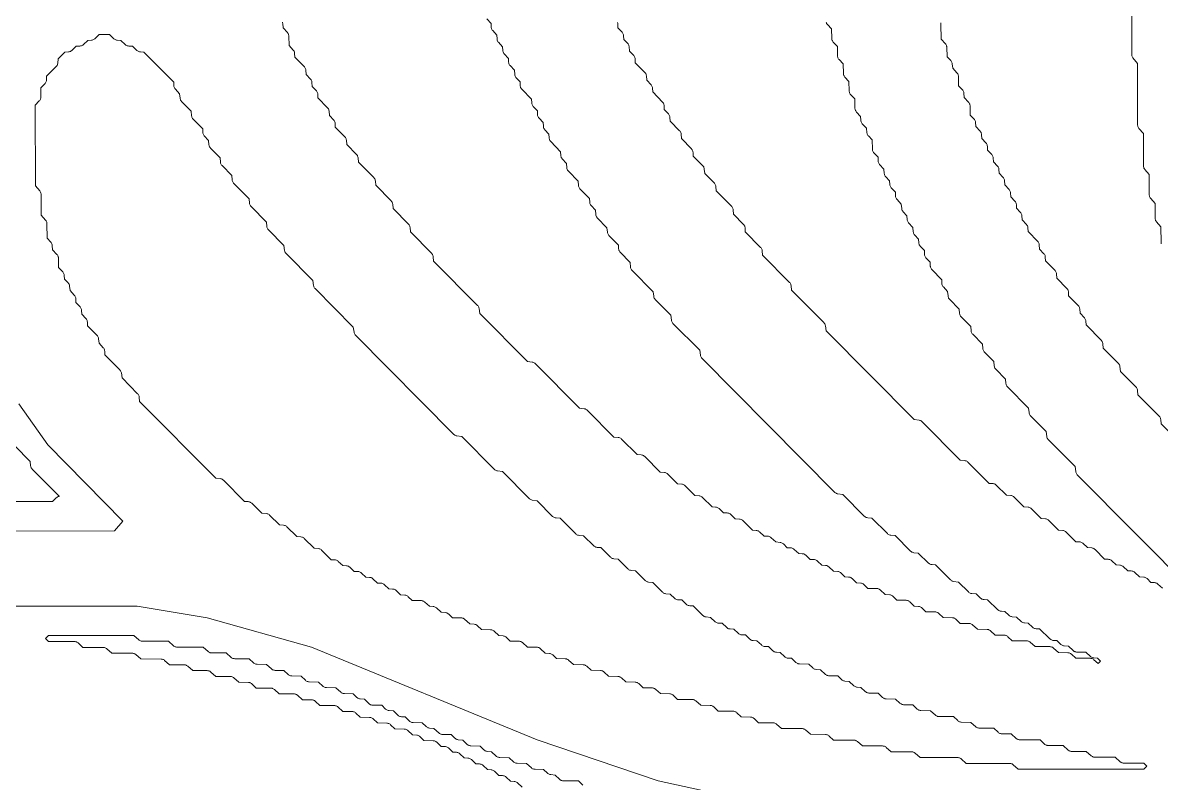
# Model space of a CAD drawing. Header units: inches. Extents: x 36 to 80.1, y 17.3 to 55.9.
# Drawn here: x 49.11 to 54.35, y 39.86 to 43.36 of the extents above; entities that cross this region are included whole.
import ezdxf

# ---------------------------------------------------------------- set-up
doc = ezdxf.new("R2010")
doc.units = ezdxf.units.IN
for name, color, linetype, lineweight in [('01_ORIGINAL_CAD', 7, 'Continuous', 20), ('02_APPROVED_PDF_OUTLINES', 7, 'Continuous', 15), ('04_APPROVED_PERIMETER', 7, 'Continuous', 15)]:
    doc.layers.add(name, color=color, linetype=linetype, lineweight=lineweight)

msp = doc.modelspace()

# ---------------------------------------------------------------- linework, layer by layer
at = {"layer": '01_ORIGINAL_CAD'}
msp.add_lwpolyline([(50.1404, 46.0145, -0.546754), (57.6505, 41.0455, 0.171391), (58.1845, 40.3509, 0.171391)], format="xyb", dxfattribs=at)
at = {"layer": '02_APPROVED_PDF_OUTLINES'}
for points in [[(54.2096, 43.8433), (54.2108, 43.2151), (54.2111, 43.2118), (54.2118, 43.2084), (54.2129, 43.2053), (54.2144, 43.2023), (54.2164, 43.1995), (54.2375, 43.1733), (54.2383, 42.8901), (54.2385, 42.8866), (54.2393, 42.8831), (54.2406, 42.8797), (54.2423, 42.8766), (54.2445, 42.8738), (54.2646, 42.8507), (54.2652, 42.7023), (54.2655, 42.6987), (54.2662, 42.6952), (54.2675, 42.6919), (54.2692, 42.6887), (54.2714, 42.6859), (54.2915, 42.6628), (54.292, 42.5681), (54.2923, 42.5645), (54.293, 42.561), (54.2943, 42.5577), (54.296, 42.5546), (54.2982, 42.5517), (54.3184, 42.5286), (54.3187, 42.4607), (54.319, 42.4571), (54.3198, 42.4537), (54.321, 42.4503), (54.3228, 42.4472), (54.3249, 42.4444), (54.3452, 42.4212), (54.3463, 42.3503), (54.3466, 42.3473), (54.3472, 42.3442)], [(51.2454, 43.3781), (51.2646, 43.3575), (51.2653, 43.3404), (51.2657, 43.3369), (51.2666, 43.3334), (51.268, 43.3302), (51.2698, 43.3272), (51.272, 43.3244), (51.2912, 43.3039), (51.292, 43.2867), (51.2924, 43.2832), (51.2933, 43.2798), (51.2946, 43.2765), (51.2964, 43.2735), (51.2987, 43.2708), (51.3178, 43.2502), (51.3186, 43.233), (51.319, 43.2295), (51.3199, 43.2261), (51.3213, 43.2229), (51.3231, 43.2198), (51.3253, 43.2171), (51.3445, 43.1965), (51.3453, 43.1794), (51.3457, 43.1759), (51.3466, 43.1725), (51.3479, 43.1692), (51.3497, 43.1662), (51.352, 43.1634), (51.3716, 43.1424), (51.3733, 43.1221), (51.3739, 43.1187), (51.3749, 43.1154), (51.3763, 43.1123), (51.3781, 43.1094), (51.3804, 43.1068), (51.3978, 43.0889), (51.3986, 43.0721), (51.3989, 43.0691), (51.3995, 43.0661), (51.4006, 43.0633), (51.4019, 43.0606), (51.4036, 43.0581), (51.4055, 43.0558), (51.451, 43.0085), (51.4518, 42.9916), (51.4522, 42.9881), (51.4531, 42.9847), (51.4545, 42.9814), (51.4563, 42.9784), (51.4585, 42.9756), (51.4777, 42.9551), (51.4784, 42.9379), (51.4788, 42.9344), (51.4797, 42.931), (51.4811, 42.9277), (51.4829, 42.9247), (51.4851, 42.922), (51.5043, 42.9014), (51.5051, 42.8843), (51.5055, 42.8808), (51.5064, 42.8773), (51.5078, 42.8741), (51.5096, 42.8711), (51.5118, 42.8683), (51.531, 42.8478), (51.5317, 42.8306), (51.532, 42.8276), (51.5327, 42.8247), (51.5337, 42.8219), (51.5351, 42.8192), (51.5367, 42.8167), (51.5387, 42.8144), (51.5842, 42.7671), (51.585, 42.7501), (51.5854, 42.7466), (51.5863, 42.7432), (51.5876, 42.7399), (51.5895, 42.7369), (51.5917, 42.7342), (51.6113, 42.7132), (51.6131, 42.6928), (51.6136, 42.6894), (51.6146, 42.6861), (51.616, 42.683), (51.6179, 42.6801), (51.6201, 42.6775), (51.6645, 42.6323), (51.6663, 42.6123), (51.6668, 42.6089), (51.6678, 42.6056), (51.6693, 42.6025), (51.6711, 42.5996), (51.6734, 42.597), (51.7174, 42.5523), (51.7181, 42.5355), (51.7185, 42.532), (51.7194, 42.5286), (51.7208, 42.5253), (51.7226, 42.5223), (51.7248, 42.5196), (51.7444, 42.4986), (51.7462, 42.4782), (51.7467, 42.4748), (51.7477, 42.4715), (51.7492, 42.4684), (51.751, 42.4655), (51.7533, 42.4628), (51.7977, 42.4177), (51.7994, 42.3977), (51.8, 42.3943), (51.801, 42.391), (51.8024, 42.3879), (51.8043, 42.385), (51.8065, 42.3824), (51.8505, 42.3377), (51.8512, 42.3209), (51.8516, 42.3179), (51.8522, 42.315), (51.8532, 42.3121), (51.8546, 42.3094), (51.8562, 42.3069), (51.8582, 42.3047), (51.9041, 42.2569), (51.9059, 42.2367), (51.9065, 42.2333), (51.9075, 42.23), (51.9089, 42.2269), (51.9108, 42.224), (51.913, 42.2214), (52.0106, 42.1226), (52.0124, 42.1026), (52.0129, 42.0992), (52.0139, 42.0959), (52.0153, 42.0928), (52.0172, 42.0899), (52.0195, 42.0873), (52.0909, 42.0148), (52.0942, 41.9918), (52.0948, 41.9886), (52.0959, 41.9856), (52.0973, 41.9827), (52.0991, 41.9801), (52.1012, 41.9776), (52.224, 41.8538), (52.2272, 41.8308), (52.2279, 41.8277), (52.2289, 41.8247), (52.2303, 41.8218), (52.2321, 41.8191), (52.2342, 41.8167), (52.8459, 41.1998), (52.8483, 41.1977), (52.851, 41.1959), (52.8539, 41.1944), (52.857, 41.1934), (52.8601, 41.1927), (52.8828, 41.1895), (52.9811, 41.0907), (52.9838, 41.0884), (52.9867, 41.0865), (52.9899, 41.085), (52.9932, 41.0839), (52.9967, 41.0834), (53.0163, 41.0817), (53.0875, 41.0102), (53.0901, 41.0079), (53.093, 41.006), (53.0962, 41.0045), (53.0995, 41.0035), (53.103, 41.003), (53.1226, 41.0012), (53.1938, 40.9298), (53.1965, 40.9275), (53.1994, 40.9256), (53.2025, 40.9241), (53.2059, 40.9231), (53.2093, 40.9225), (53.2291, 40.9208), (53.2764, 40.8745), (53.2787, 40.8725), (53.2812, 40.8708), (53.2839, 40.8695), (53.2868, 40.8684), (53.2898, 40.8677), (53.2928, 40.8674), (53.3091, 40.8667), (53.3776, 40.7976), (53.38, 40.7955), (53.3827, 40.7937), (53.3856, 40.7922), (53.3886, 40.7912), (53.3918, 40.7905), (53.4145, 40.7873), (53.4596, 40.7421), (53.4623, 40.7398), (53.4652, 40.7379), (53.4684, 40.7364), (53.4717, 40.7354), (53.4751, 40.7348), (53.4951, 40.7331), (53.5159, 40.7134), (53.5186, 40.7111), (53.5217, 40.7093), (53.525, 40.7079), (53.5284, 40.707), (53.532, 40.7066), (53.5485, 40.7058), (53.5953, 40.66), (53.5976, 40.6581), (53.6002, 40.6564), (53.6029, 40.655), (53.6057, 40.6539), (53.6087, 40.6533), (53.6117, 40.6529), (53.6281, 40.6522), (53.6457, 40.6348), (53.6484, 40.6325), (53.6513, 40.6306), (53.6544, 40.6292), (53.6577, 40.6282), (53.6611, 40.6276), (53.6811, 40.6258), (53.7019, 40.6062), (53.7047, 40.6039), (53.7077, 40.6021), (53.711, 40.6007), (53.7145, 40.5998), (53.718, 40.5993), (53.7347, 40.5986), (53.755, 40.5794), (53.7578, 40.5771), (53.7608, 40.5753), (53.7641, 40.5739), (53.7676, 40.573), (53.7711, 40.5725), (53.7876, 40.5718), (53.8345, 40.526), (53.8368, 40.524), (53.8393, 40.5223), (53.842, 40.521), (53.8449, 40.5199), (53.8478, 40.5192), (53.8509, 40.5189), (53.8673, 40.5182), (53.8849, 40.5007), (53.8875, 40.4985), (53.8904, 40.4966), (53.8936, 40.4951), (53.8969, 40.4941), (53.9003, 40.4936), (53.9203, 40.4918), (53.941, 40.4722), (53.9434, 40.4702), (53.946, 40.4685), (53.9487, 40.4672), (53.9516, 40.4662), (53.9547, 40.4656), (53.9577, 40.4653), (54.0007, 40.4644), (54.0207, 40.4454), (54.0235, 40.4431), (54.0265, 40.4413), (54.0298, 40.4399), (54.0333, 40.4389), (54.0368, 40.4385), (54.0532, 40.4378), (54.068, 40.4232), (54.0568, 40.4125), (54.0368, 40.4302), (54.0345, 40.4321), (54.0319, 40.4337), (54.0291, 40.4349), (54.0263, 40.4358), (54.0233, 40.4363), (54.0203, 40.4365), (53.9539, 40.4367), (53.934, 40.4556), (53.9317, 40.4575), (53.9291, 40.4592), (53.9263, 40.4606), (53.9234, 40.4615), (53.9204, 40.4622), (53.9174, 40.4624), (53.8739, 40.4633), (53.8509, 40.4838), (53.8485, 40.4856), (53.846, 40.4872), (53.8432, 40.4884), (53.8404, 40.4893), (53.8374, 40.4899), (53.8344, 40.4901), (53.7675, 40.4903), (53.7447, 40.5105), (53.7423, 40.5124), (53.7397, 40.514), (53.737, 40.5152), (53.7341, 40.5161), (53.7312, 40.5166), (53.7282, 40.5168), (53.6618, 40.517), (53.6419, 40.5359), (53.6395, 40.5379), (53.637, 40.5395), (53.6342, 40.5409), (53.6313, 40.5418), (53.6283, 40.5425), (53.6252, 40.5427), (53.5823, 40.5436), (53.5622, 40.5627), (53.5599, 40.5646), (53.5573, 40.5663), (53.5545, 40.5676), (53.5516, 40.5686), (53.5486, 40.5693), (53.5455, 40.5695), (53.5021, 40.5704), (53.4791, 40.5909), (53.4767, 40.5927), (53.4742, 40.5943), (53.4714, 40.5955), (53.4686, 40.5964), (53.4656, 40.597), (53.4626, 40.5972), (53.4227, 40.5974), (53.4028, 40.6162), (53.4005, 40.6182), (53.3979, 40.6199), (53.3951, 40.6212), (53.3922, 40.6222), (53.3892, 40.6228), (53.3862, 40.6231), (53.3432, 40.624), (53.3232, 40.643), (53.3208, 40.645), (53.3182, 40.6466), (53.3155, 40.648), (53.3126, 40.649), (53.3095, 40.6496), (53.3065, 40.6498), (53.2639, 40.6508), (53.2465, 40.668), (53.2439, 40.6702), (53.241, 40.6721), (53.2378, 40.6736), (53.2345, 40.6746), (53.2311, 40.6751), (53.2111, 40.6769), (53.1903, 40.6966), (53.188, 40.6986), (53.1854, 40.7002), (53.1826, 40.7016), (53.1797, 40.7026), (53.1767, 40.7032), (53.1737, 40.7034), (53.131, 40.7043), (53.1137, 40.7216), (53.111, 40.7238), (53.1081, 40.7257), (53.105, 40.7272), (53.1017, 40.7282), (53.0983, 40.7287), (53.0778, 40.7305), (53.0541, 40.7516), (53.0517, 40.7534), (53.0491, 40.755), (53.0464, 40.7562), (53.0436, 40.7571), (53.0406, 40.7577), (53.0376, 40.7579), (52.9981, 40.7581), (52.9808, 40.7751), (52.9782, 40.7774), (52.9753, 40.7793), (52.9722, 40.7807), (52.9689, 40.7818), (52.9654, 40.7823), (52.9454, 40.7841), (52.9247, 40.8037), (52.9219, 40.806), (52.9189, 40.8079), (52.9156, 40.8093), (52.9121, 40.8102), (52.9086, 40.8106), (52.8922, 40.8113), (52.8746, 40.8287), (52.8719, 40.831), (52.869, 40.8329), (52.8659, 40.8343), (52.8626, 40.8354), (52.8592, 40.8359), (52.8392, 40.8377), (52.8184, 40.8573), (52.8156, 40.8596), (52.8126, 40.8615), (52.8093, 40.8629), (52.8058, 40.8638), (52.8023, 40.8642), (52.7856, 40.8649), (52.7653, 40.8841), (52.7625, 40.8864), (52.7594, 40.8883), (52.7562, 40.8897), (52.7527, 40.8906), (52.7492, 40.891), (52.7324, 40.8917), (52.7121, 40.9109), (52.7094, 40.9132), (52.7063, 40.9151), (52.703, 40.9165), (52.6996, 40.9174), (52.696, 40.9178), (52.6793, 40.9185), (52.659, 40.9377), (52.6562, 40.94), (52.6532, 40.9419), (52.6499, 40.9433), (52.6464, 40.9442), (52.6429, 40.9446), (52.6265, 40.9453), (52.6089, 40.9628), (52.6062, 40.965), (52.6033, 40.9669), (52.6002, 40.9683), (52.5969, 40.9694), (52.5935, 40.9699), (52.5735, 40.9717), (52.5527, 40.9913), (52.5499, 40.9936), (52.5469, 40.9955), (52.5436, 40.9969), (52.5401, 40.9978), (52.5366, 40.9982), (52.5199, 40.9989), (52.4996, 41.0181), (52.4968, 41.0204), (52.4938, 41.0223), (52.4905, 41.0237), (52.487, 41.0246), (52.4835, 41.025), (52.4671, 41.0257), (52.4229, 41.0699), (52.4203, 41.0722), (52.4174, 41.0741), (52.4142, 41.0756), (52.4109, 41.0766), (52.4074, 41.0771), (52.3874, 41.0789), (52.3667, 41.0986), (52.3639, 41.1008), (52.3609, 41.1027), (52.3576, 41.1041), (52.3541, 41.105), (52.3506, 41.1054), (52.3339, 41.1061), (52.3136, 41.1254), (52.3108, 41.1276), (52.3077, 41.1295), (52.3044, 41.1309), (52.301, 41.1318), (52.2974, 41.1322), (52.2811, 41.1329), (52.2369, 41.1771), (52.2343, 41.1794), (52.2314, 41.1813), (52.2282, 41.1828), (52.2249, 41.1838), (52.2214, 41.1843), (52.2018, 41.1861), (52.1572, 41.2307), (52.1545, 41.233), (52.1516, 41.2349), (52.1485, 41.2364), (52.1451, 41.2374), (52.1417, 41.238), (52.1221, 41.2397), (52.0774, 41.2844), (52.0748, 41.2866), (52.0719, 41.2885), (52.0687, 41.29), (52.0654, 41.291), (52.062, 41.2916), (52.0424, 41.2933), (51.9711, 41.3648), (51.9685, 41.3671), (51.9656, 41.369), (51.9624, 41.3704), (51.9591, 41.3715), (51.9556, 41.372), (51.936, 41.3738), (51.8648, 41.4452), (51.8622, 41.4475), (51.8592, 41.4494), (51.8561, 41.4509), (51.8527, 41.4519), (51.8493, 41.4525), (51.8297, 41.4542), (51.7076, 41.5774), (51.7052, 41.5795), (51.7025, 41.5813), (51.6996, 41.5828), (51.6966, 41.5838), (51.6934, 41.5845), (51.6707, 41.5877), (51.4683, 41.7919), (51.4659, 41.794), (51.4632, 41.7959), (51.4603, 41.7973), (51.4573, 41.7984), (51.4541, 41.799), (51.4314, 41.8023), (51.2126, 42.023), (51.2093, 42.046), (51.2087, 42.0491), (51.2077, 42.0521), (51.2062, 42.055), (51.2045, 42.0577), (51.2023, 42.0601), (51.0003, 42.2639), (50.9985, 42.2838), (50.998, 42.2872), (50.997, 42.2905), (50.9955, 42.2937), (50.9937, 42.2966), (50.9914, 42.2992), (50.8938, 42.398), (50.8921, 42.4179), (50.8916, 42.4214), (50.8906, 42.4247), (50.8891, 42.4278), (50.8872, 42.4307), (50.885, 42.4333), (50.814, 42.5053), (50.8123, 42.5252), (50.8117, 42.5287), (50.8107, 42.532), (50.8093, 42.5351), (50.8074, 42.538), (50.8051, 42.5406), (50.7342, 42.6126), (50.7324, 42.6325), (50.7319, 42.636), (50.7309, 42.6393), (50.7294, 42.6424), (50.7276, 42.6453), (50.7253, 42.6479), (50.6543, 42.7199), (50.6526, 42.7398), (50.652, 42.7433), (50.651, 42.7465), (50.6496, 42.7497), (50.6477, 42.7526), (50.6455, 42.7552), (50.6011, 42.8003), (50.5993, 42.8203), (50.5988, 42.8237), (50.5978, 42.827), (50.5964, 42.8302), (50.5945, 42.8331), (50.5923, 42.8357), (50.5483, 42.8804), (50.5475, 42.8972), (50.5471, 42.9007), (50.5462, 42.9041), (50.5449, 42.9073), (50.5431, 42.9104), (50.5408, 42.9131), (50.5212, 42.9341), (50.5195, 42.9545), (50.5189, 42.9579), (50.5179, 42.9612), (50.5165, 42.9643), (50.5146, 42.9672), (50.5124, 42.9698), (50.4684, 43.0145), (50.4677, 43.0313), (50.4672, 43.0348), (50.4664, 43.0382), (50.465, 43.0415), (50.4632, 43.0445), (50.461, 43.0472), (50.4418, 43.0678), (50.441, 43.085), (50.4406, 43.0885), (50.4397, 43.0919), (50.4383, 43.0951), (50.4365, 43.0982), (50.4343, 43.1009), (50.4147, 43.1219), (50.4129, 43.1423), (50.4124, 43.1457), (50.4114, 43.149), (50.4099, 43.1521), (50.4081, 43.155), (50.4058, 43.1576), (50.3619, 43.2023), (50.3611, 43.2191), (50.3607, 43.2226), (50.3598, 43.226), (50.3584, 43.2293), (50.3566, 43.2323), (50.3544, 43.235), (50.3354, 43.2554), (50.3344, 43.2991), (50.3342, 43.3021), (50.3336, 43.305), (50.3326, 43.3079), (50.3313, 43.3107), (50.3296, 43.3132), (50.3277, 43.3155), (50.3081, 43.3365), (50.3063, 43.3569), (50.3058, 43.3603), (50.3048, 43.3636)], [(54.3519, 40.7587), (54.3316, 40.778), (54.3288, 40.7802), (54.3258, 40.7821), (54.3225, 40.7835), (54.319, 40.7844), (54.3155, 40.7848), (54.2991, 40.7855), (54.2815, 40.803), (54.2788, 40.8052), (54.2759, 40.8071), (54.2728, 40.8086), (54.2695, 40.8096), (54.2661, 40.8101), (54.2461, 40.8119), (54.2253, 40.8316), (54.2225, 40.8338), (54.2195, 40.8357), (54.2162, 40.8371), (54.2127, 40.838), (54.2092, 40.8384), (54.1925, 40.8391), (54.1722, 40.8584), (54.1694, 40.8606), (54.1663, 40.8625), (54.1631, 40.8639), (54.1596, 40.8648), (54.1561, 40.8652), (54.1393, 40.8659), (54.119, 40.8852), (54.1163, 40.8874), (54.1132, 40.8893), (54.1099, 40.8907), (54.1065, 40.8916), (54.1029, 40.892), (54.0866, 40.8927), (54.0424, 40.9369), (54.0398, 40.9392), (54.0368, 40.9411), (54.0337, 40.9426), (54.0303, 40.9436), (54.0269, 40.9441), (54.0069, 40.9459), (53.9862, 40.9656), (53.9834, 40.9678), (53.9803, 40.9697), (53.977, 40.9711), (53.9736, 40.972), (53.97, 40.9724), (53.9537, 40.9731), (53.9095, 41.0173), (53.9069, 41.0196), (53.904, 41.0215), (53.9008, 41.023), (53.8975, 41.024), (53.894, 41.0246), (53.8744, 41.0263), (53.8298, 41.0709), (53.8271, 41.0732), (53.8242, 41.0751), (53.8211, 41.0766), (53.8177, 41.0776), (53.8143, 41.0782), (53.7947, 41.0799), (53.75, 41.1246), (53.7474, 41.1269), (53.7445, 41.1288), (53.7413, 41.1302), (53.738, 41.1312), (53.7346, 41.1318), (53.7149, 41.1335), (53.6703, 41.1782), (53.6677, 41.1805), (53.6648, 41.1824), (53.6616, 41.1838), (53.6583, 41.1849), (53.6548, 41.1854), (53.635, 41.1872), (53.5878, 41.2334), (53.5855, 41.2354), (53.5829, 41.2371), (53.5802, 41.2385), (53.5774, 41.2395), (53.5744, 41.2402), (53.5714, 41.2405), (53.5551, 41.2412), (53.4577, 41.339), (53.455, 41.3413), (53.4521, 41.3432), (53.449, 41.3447), (53.4456, 41.3457), (53.4422, 41.3463), (53.4226, 41.348), (53.2473, 41.5248), (53.2449, 41.527), (53.2422, 41.5288), (53.2393, 41.5302), (53.2362, 41.5313), (53.2331, 41.532), (53.2104, 41.5352), (52.8054, 41.9437), (52.8022, 41.9667), (52.8015, 41.9698), (52.8005, 41.9728), (52.799, 41.9757), (52.7973, 41.9784), (52.7952, 41.9808), (52.6463, 42.1309), (52.6445, 42.1509), (52.644, 42.1543), (52.643, 42.1576), (52.6415, 42.1607), (52.6397, 42.1636), (52.6374, 42.1662), (52.5133, 42.2918), (52.5115, 42.3118), (52.511, 42.3152), (52.51, 42.3185), (52.5085, 42.3216), (52.5066, 42.3246), (52.5044, 42.3272), (52.4339, 42.3987), (52.4331, 42.4154), (52.4328, 42.4184), (52.4321, 42.4214), (52.4311, 42.4242), (52.4298, 42.4269), (52.4281, 42.4294), (52.4261, 42.4317), (52.3802, 42.4794), (52.3784, 42.4996), (52.3779, 42.503), (52.3769, 42.5063), (52.3754, 42.5094), (52.3736, 42.5123), (52.3713, 42.515), (52.3003, 42.5869), (52.2986, 42.6069), (52.298, 42.6103), (52.297, 42.6136), (52.2956, 42.6167), (52.2937, 42.6196), (52.2915, 42.6222), (52.2471, 42.6674), (52.2453, 42.6874), (52.2448, 42.6908), (52.2438, 42.6941), (52.2424, 42.6972), (52.2405, 42.7001), (52.2383, 42.7027), (52.1943, 42.7474), (52.1935, 42.7642), (52.1932, 42.7672), (52.1926, 42.7701), (52.1915, 42.7729), (52.1902, 42.7756), (52.1885, 42.7781), (52.1866, 42.7804), (52.1406, 42.8282), (52.1389, 42.8483), (52.1383, 42.8517), (52.1373, 42.855), (52.1359, 42.8582), (52.134, 42.8611), (52.1318, 42.8637), (52.0878, 42.9084), (52.0871, 42.9252), (52.0867, 42.9287), (52.0858, 42.9321), (52.0844, 42.9353), (52.0826, 42.9384), (52.0804, 42.9411), (52.0612, 42.9616), (52.0604, 42.9788), (52.0601, 42.9818), (52.0594, 42.9847), (52.0584, 42.9876), (52.0571, 42.9902), (52.0554, 42.9927), (52.0535, 42.995), (52.0079, 43.0423), (52.0072, 43.0593), (52.0068, 43.0628), (52.0059, 43.0662), (52.0045, 43.0695), (52.0027, 43.0725), (52.0005, 43.0752), (51.9809, 43.0962), (51.9791, 43.1166), (51.9785, 43.12), (51.9775, 43.1233), (51.9761, 43.1264), (51.9742, 43.1293), (51.972, 43.1319), (51.928, 43.1766), (51.9273, 43.1934), (51.9269, 43.1969), (51.926, 43.2004), (51.9246, 43.2036), (51.9228, 43.2066), (51.9206, 43.2094), (51.901, 43.2304), (51.8992, 43.2507), (51.8987, 43.2541), (51.8977, 43.2574), (51.8962, 43.2605), (51.8944, 43.2634), (51.8922, 43.266), (51.8747, 43.2839), (51.874, 43.3008), (51.8736, 43.3043), (51.8727, 43.3077), (51.8713, 43.3109), (51.8695, 43.314), (51.8673, 43.3167), (51.8481, 43.3372), (51.8473, 43.3544), (51.8469, 43.3579), (51.846, 43.3613)], [(52.8057, 43.3629), (52.8067, 43.36), (52.808, 43.3573), (52.8096, 43.3547), (52.8115, 43.3524), (52.8305, 43.3321), (52.8315, 43.2884), (52.8318, 43.2854), (52.8324, 43.2824), (52.8334, 43.2795), (52.8347, 43.2768), (52.8363, 43.2742), (52.8382, 43.2719), (52.8572, 43.2516), (52.8582, 43.2079), (52.8585, 43.2049), (52.8591, 43.2019), (52.8601, 43.199), (52.8614, 43.1963), (52.863, 43.1937), (52.8649, 43.1914), (52.8839, 43.1711), (52.8849, 43.1274), (52.8852, 43.1244), (52.8858, 43.1214), (52.8868, 43.1185), (52.8881, 43.1158), (52.8897, 43.1132), (52.8916, 43.1109), (52.9106, 43.0906), (52.9116, 43.0469), (52.9119, 43.0439), (52.9125, 43.0409), (52.9135, 43.038), (52.9148, 43.0353), (52.9164, 43.0327), (52.9183, 43.0304), (52.9373, 43.0101), (52.9383, 42.9664), (52.9386, 42.9634), (52.9392, 42.9604), (52.9402, 42.9575), (52.9415, 42.9548), (52.9431, 42.9522), (52.945, 42.9499), (52.9642, 42.9294), (52.965, 42.9122), (52.9654, 42.9087), (52.9663, 42.9053), (52.9676, 42.902), (52.9695, 42.899), (52.9717, 42.8962), (52.9913, 42.8753), (52.9931, 42.8549), (52.9936, 42.8515), (52.9946, 42.8482), (52.996, 42.8451), (52.9979, 42.8422), (53.0001, 42.8396), (53.0173, 42.8219), (53.0183, 42.7786), (53.0186, 42.7755), (53.0192, 42.7726), (53.0201, 42.7697), (53.0215, 42.767), (53.0231, 42.7644), (53.025, 42.7621), (53.0442, 42.7415), (53.045, 42.7244), (53.0454, 42.7209), (53.0463, 42.7175), (53.0476, 42.7142), (53.0494, 42.7112), (53.0517, 42.7084), (53.0713, 42.6874), (53.0731, 42.6671), (53.0736, 42.6637), (53.0746, 42.6604), (53.076, 42.6573), (53.0778, 42.6544), (53.0801, 42.6518), (53.0975, 42.6339), (53.0983, 42.6171), (53.0987, 42.6135), (53.0996, 42.6101), (53.1009, 42.6069), (53.1027, 42.6038), (53.105, 42.6011), (53.1241, 42.5806), (53.1249, 42.5634), (53.1253, 42.5599), (53.1262, 42.5565), (53.1276, 42.5532), (53.1294, 42.5502), (53.1316, 42.5474), (53.1512, 42.5265), (53.153, 42.5061), (53.1535, 42.5027), (53.1545, 42.4994), (53.1559, 42.4963), (53.1578, 42.4934), (53.16, 42.4908), (53.1774, 42.4729), (53.1782, 42.4561), (53.1786, 42.4526), (53.1795, 42.4492), (53.1809, 42.4459), (53.1827, 42.4429), (53.1849, 42.4401), (53.2045, 42.4191), (53.2063, 42.3988), (53.2068, 42.3954), (53.2078, 42.3921), (53.2092, 42.389), (53.2111, 42.3861), (53.2133, 42.3835), (53.2307, 42.3656), (53.2315, 42.3488), (53.2319, 42.3452), (53.2328, 42.3418), (53.2342, 42.3386), (53.236, 42.3355), (53.2382, 42.3328), (53.2574, 42.3123), (53.2581, 42.2951), (53.2585, 42.2916), (53.2594, 42.2882), (53.2608, 42.2849), (53.2626, 42.2819), (53.2648, 42.2791), (53.284, 42.2586), (53.2848, 42.2414), (53.2851, 42.2384), (53.2858, 42.2355), (53.2868, 42.2327), (53.2881, 42.23), (53.2898, 42.2275), (53.2917, 42.2252), (53.3373, 42.1779), (53.338, 42.161), (53.3384, 42.1574), (53.3393, 42.154), (53.3407, 42.1508), (53.3425, 42.1477), (53.3447, 42.145), (53.3643, 42.124), (53.3661, 42.1036), (53.3667, 42.1002), (53.3677, 42.0969), (53.3691, 42.0938), (53.371, 42.0909), (53.3732, 42.0883), (53.4176, 42.0432), (53.4194, 42.0232), (53.4199, 42.0198), (53.4209, 42.0165), (53.4223, 42.0133), (53.4242, 42.0104), (53.4264, 42.0078), (53.4708, 41.9627), (53.4726, 41.9427), (53.4731, 41.9393), (53.4741, 41.936), (53.4756, 41.9329), (53.4774, 41.93), (53.4797, 41.9273), (53.5241, 41.8822), (53.5258, 41.8622), (53.5264, 41.8588), (53.5274, 41.8555), (53.5288, 41.8524), (53.5307, 41.8495), (53.5329, 41.8469), (53.5773, 41.8017), (53.5791, 41.7817), (53.5796, 41.7783), (53.5806, 41.775), (53.5821, 41.7719), (53.5839, 41.769), (53.5862, 41.7664), (53.6306, 41.7212), (53.6323, 41.7012), (53.6329, 41.6978), (53.6339, 41.6945), (53.6353, 41.6914), (53.6372, 41.6885), (53.6394, 41.6859), (53.737, 41.5871), (53.7388, 41.5671), (53.7393, 41.5637), (53.7403, 41.5604), (53.7417, 41.5573), (53.7436, 41.5544), (53.7459, 41.5517), (53.8173, 41.4793), (53.8206, 41.4563), (53.8212, 41.4531), (53.8223, 41.4501), (53.8237, 41.4472), (53.8255, 41.4446), (53.8276, 41.4421), (53.9504, 41.3183), (53.9536, 41.2953), (53.9543, 41.2922), (53.9553, 41.2892), (53.9567, 41.2863), (53.9585, 41.2836), (53.9606, 41.2812), (54.4925, 40.7448)], [(54.5502, 41.3088), (54.3463, 41.5148), (54.3445, 41.5348), (54.344, 41.5382), (54.343, 41.5415), (54.3415, 41.5447), (54.3397, 41.5476), (54.3374, 41.5502), (54.2399, 41.649), (54.2381, 41.6689), (54.2376, 41.6723), (54.2366, 41.6756), (54.2351, 41.6788), (54.2333, 41.6817), (54.231, 41.6843), (54.1595, 41.7568), (54.1563, 41.7798), (54.1556, 41.7829), (54.1546, 41.786), (54.1532, 41.7888), (54.1514, 41.7915), (54.1493, 41.7939), (54.0802, 41.8636), (54.0784, 41.8835), (54.0779, 41.8869), (54.0769, 41.8902), (54.0754, 41.8934), (54.0736, 41.8963), (54.0713, 41.8989), (54.0008, 41.9704), (54, 41.9872), (53.9996, 41.9907), (53.9987, 41.9941), (53.9974, 41.9974), (53.9956, 42.0004), (53.9933, 42.0031), (53.9737, 42.0241), (53.9719, 42.0445), (53.9714, 42.0479), (53.9704, 42.0512), (53.969, 42.0543), (53.9671, 42.0572), (53.9649, 42.0598), (53.9209, 42.1045), (53.9201, 42.1213), (53.9198, 42.1243), (53.9192, 42.1272), (53.9181, 42.1301), (53.9168, 42.1328), (53.9151, 42.1353), (53.9132, 42.1375), (53.8672, 42.1853), (53.8655, 42.2055), (53.8649, 42.2089), (53.8639, 42.2122), (53.8625, 42.2153), (53.8606, 42.2182), (53.8584, 42.2208), (53.8144, 42.2655), (53.8137, 42.2823), (53.8133, 42.2858), (53.8124, 42.2892), (53.811, 42.2925), (53.8092, 42.2955), (53.807, 42.2982), (53.7874, 42.3192), (53.7856, 42.3396), (53.785, 42.343), (53.784, 42.3463), (53.7826, 42.3494), (53.7807, 42.3523), (53.7785, 42.3549), (53.7345, 42.3996), (53.7338, 42.4164), (53.7334, 42.4199), (53.7325, 42.4233), (53.7311, 42.4266), (53.7293, 42.4296), (53.7271, 42.4324), (53.7075, 42.4534), (53.7057, 42.4737), (53.7052, 42.4771), (53.7042, 42.4804), (53.7027, 42.4835), (53.7009, 42.4864), (53.6987, 42.489), (53.6812, 42.5069), (53.6805, 42.5237), (53.6801, 42.5273), (53.6792, 42.5307), (53.6778, 42.5339), (53.676, 42.5369), (53.6738, 42.5397), (53.6546, 42.5602), (53.6538, 42.5774), (53.6534, 42.5809), (53.6525, 42.5843), (53.6512, 42.5876), (53.6494, 42.5906), (53.6471, 42.5934), (53.6275, 42.6143), (53.6257, 42.6347), (53.6252, 42.6381), (53.6242, 42.6414), (53.6228, 42.6445), (53.621, 42.6474), (53.6187, 42.65), (53.6013, 42.6679), (53.6005, 42.6847), (53.6001, 42.6882), (53.5992, 42.6916), (53.5979, 42.6949), (53.5961, 42.6979), (53.5938, 42.7007), (53.5747, 42.7212), (53.5739, 42.7384), (53.5735, 42.7419), (53.5726, 42.7453), (53.5712, 42.7486), (53.5694, 42.7516), (53.5672, 42.7543), (53.548, 42.7749), (53.5473, 42.792), (53.5468, 42.7956), (53.546, 42.799), (53.5446, 42.8022), (53.5428, 42.8052), (53.5406, 42.808), (53.5214, 42.8285), (53.5206, 42.8457), (53.5202, 42.8492), (53.5193, 42.8526), (53.5179, 42.8559), (53.5161, 42.8589), (53.5139, 42.8617), (53.4943, 42.8826), (53.4925, 42.903), (53.492, 42.9064), (53.491, 42.9097), (53.4896, 42.9128), (53.4877, 42.9157), (53.4855, 42.9183), (53.4683, 42.936), (53.4673, 42.9793), (53.467, 42.9824), (53.4664, 42.9853), (53.4654, 42.9882), (53.4641, 42.9909), (53.4625, 42.9935), (53.4606, 42.9958), (53.441, 43.0168), (53.4392, 43.0372), (53.4386, 43.0406), (53.4377, 43.0438), (53.4362, 43.0469), (53.4344, 43.0498), (53.4322, 43.0524), (53.4149, 43.0701), (53.4139, 43.1135), (53.4137, 43.1165), (53.4131, 43.1195), (53.4121, 43.1224), (53.4108, 43.1251), (53.4091, 43.1276), (53.4072, 43.13), (53.3876, 43.151), (53.3858, 43.1713), (53.3853, 43.1747), (53.3843, 43.178), (53.3829, 43.1811), (53.381, 43.184), (53.3788, 43.1866), (53.3616, 43.2043), (53.3606, 43.2476), (53.3603, 43.2507), (53.3597, 43.2536), (53.3587, 43.2565), (53.3574, 43.2592), (53.3558, 43.2618), (53.3539, 43.2641), (53.335, 43.2844), (53.3338, 43.3548), (53.3336, 43.3579), (53.333, 43.3609)], [(49.0743, 41.414), (49.1453, 41.3421), (49.147, 41.3221), (49.1476, 41.3187), (49.1486, 41.3154), (49.15, 41.3123), (49.1519, 41.3093), (49.1542, 41.3067), (49.2775, 41.182), (49.2775, 41.1816), (49.2762, 41.1814), (49.2731, 41.1803), (49.2701, 41.1789), (49.2674, 41.1771), (49.2649, 41.1749), (49.2479, 41.1579), (48.9725, 41.1577)], [(51.4077, 39.8435), (51.3869, 39.8632), (51.3841, 39.8655), (51.3811, 39.8673), (51.3778, 39.8687), (51.3743, 39.8696), (51.3708, 39.87), (51.3541, 39.8707), (51.3338, 39.89), (51.331, 39.8923), (51.3279, 39.8941), (51.3247, 39.8955), (51.3212, 39.8964), (51.3177, 39.8968), (51.3009, 39.8975), (51.2806, 39.9168), (51.2779, 39.9191), (51.2748, 39.9209), (51.2715, 39.9223), (51.2681, 39.9232), (51.2645, 39.9236), (51.2478, 39.9243), (51.2275, 39.9436), (51.2247, 39.9459), (51.2217, 39.9477), (51.2184, 39.9491), (51.2149, 39.95), (51.2114, 39.9504), (51.1946, 39.9511), (51.1743, 39.9704), (51.1716, 39.9727), (51.1685, 39.9745), (51.1652, 39.9759), (51.1618, 39.9768), (51.1582, 39.9772), (51.1415, 39.9779), (51.1212, 39.9972), (51.1184, 39.9995), (51.1154, 40.0013), (51.1121, 40.0027), (51.1086, 40.0036), (51.1051, 40.004), (51.0884, 40.0047), (51.0681, 40.024), (51.0653, 40.0263), (51.0622, 40.0281), (51.059, 40.0295), (51.0555, 40.0304), (51.052, 40.0308), (51.0352, 40.0315), (51.0149, 40.0508), (51.0126, 40.0528), (51.01, 40.0544), (51.0072, 40.0558), (51.0043, 40.0568), (51.0013, 40.0574), (50.9983, 40.0576), (50.9556, 40.0585), (50.9383, 40.0758), (50.9356, 40.078), (50.9327, 40.0799), (50.9296, 40.0814), (50.9263, 40.0824), (50.9229, 40.0829), (50.9029, 40.0847), (50.8821, 40.1044), (50.8797, 40.1063), (50.8772, 40.108), (50.8744, 40.1093), (50.8715, 40.1103), (50.8685, 40.111), (50.8654, 40.1112), (50.8225, 40.1121), (50.8024, 40.1311), (50.8001, 40.1331), (50.7975, 40.1348), (50.7947, 40.1361), (50.7918, 40.1371), (50.7888, 40.1377), (50.7857, 40.138), (50.7428, 40.1389), (50.7227, 40.1579), (50.7204, 40.1599), (50.7178, 40.1616), (50.715, 40.1629), (50.7121, 40.1639), (50.7091, 40.1645), (50.7061, 40.1648), (50.6631, 40.1657), (50.643, 40.1847), (50.6407, 40.1867), (50.6381, 40.1883), (50.6354, 40.1897), (50.6324, 40.1907), (50.6294, 40.1913), (50.6264, 40.1916), (50.583, 40.1925), (50.5599, 40.2129), (50.5576, 40.2148), (50.555, 40.2163), (50.5522, 40.2176), (50.5494, 40.2185), (50.5464, 40.219), (50.5434, 40.2192), (50.477, 40.2194), (50.4571, 40.2383), (50.4548, 40.2402), (50.4522, 40.2419), (50.4494, 40.2432), (50.4465, 40.2442), (50.4435, 40.2448), (50.4405, 40.2451), (50.397, 40.246), (50.374, 40.2665), (50.3716, 40.2683), (50.3691, 40.2699), (50.3663, 40.2711), (50.3635, 40.272), (50.3605, 40.2726), (50.3575, 40.2727), (50.2906, 40.273), (50.2678, 40.2932), (50.2654, 40.2951), (50.2628, 40.2966), (50.2601, 40.2979), (50.2572, 40.2988), (50.2543, 40.2993), (50.2513, 40.2995), (50.1849, 40.2997), (50.165, 40.3186), (50.1626, 40.3205), (50.1601, 40.3222), (50.1573, 40.3235), (50.1544, 40.3245), (50.1514, 40.3251), (50.1483, 40.3254), (50.1049, 40.3263), (50.0819, 40.3468), (50.0795, 40.3486), (50.0769, 40.3502), (50.0742, 40.3514), (50.0713, 40.3523), (50.0684, 40.3529), (50.0654, 40.353), (49.9985, 40.3533), (49.9756, 40.3735), (49.9733, 40.3754), (49.9707, 40.3769), (49.968, 40.3782), (49.9651, 40.3791), (49.9621, 40.3796), (49.9591, 40.3798), (49.8923, 40.38), (49.8694, 40.4003), (49.867, 40.4021), (49.8645, 40.4037), (49.8617, 40.4049), (49.8589, 40.4058), (49.8559, 40.4064), (49.8529, 40.4066), (49.786, 40.4068), (49.7632, 40.427), (49.7608, 40.4289), (49.7582, 40.4305), (49.7555, 40.4317), (49.7526, 40.4326), (49.7497, 40.4331), (49.7467, 40.4333), (49.6532, 40.4335), (49.6304, 40.4538), (49.628, 40.4556), (49.6255, 40.4572), (49.6227, 40.4584), (49.6198, 40.4593), (49.6169, 40.4599), (49.6139, 40.4601), (49.5205, 40.4603), (49.4976, 40.4805), (49.4953, 40.4824), (49.4927, 40.4839), (49.4899, 40.4852), (49.4871, 40.4861), (49.4841, 40.4866), (49.4811, 40.4868), (49.3877, 40.487), (49.3649, 40.5073), (49.3625, 40.5091), (49.3599, 40.5107), (49.3572, 40.5119), (49.3543, 40.5128), (49.3513, 40.5134), (49.3483, 40.5136), (49.2292, 40.5137), (49.2153, 40.5275), (49.229, 40.5411), (49.6214, 40.5414), (49.6442, 40.5212), (49.6466, 40.5193), (49.6492, 40.5178), (49.6519, 40.5165), (49.6548, 40.5156), (49.6577, 40.5151), (49.6608, 40.5149), (49.7807, 40.5147), (49.8035, 40.4945), (49.8059, 40.4926), (49.8085, 40.491), (49.8112, 40.4898), (49.8141, 40.4889), (49.8171, 40.4884), (49.8201, 40.4882), (49.94, 40.488), (49.9628, 40.4677), (49.9652, 40.4659), (49.9678, 40.4643), (49.9705, 40.4631), (49.9734, 40.4622), (49.9763, 40.4616), (49.9793, 40.4614), (50.0462, 40.4612), (50.0691, 40.441), (50.0714, 40.4391), (50.074, 40.4376), (50.0767, 40.4363), (50.0796, 40.4354), (50.0826, 40.4349), (50.0856, 40.4347), (50.152, 40.4345), (50.1719, 40.4156), (50.1742, 40.4137), (50.1768, 40.412), (50.1795, 40.4107), (50.1825, 40.4097), (50.1855, 40.409), (50.1885, 40.4088), (50.2319, 40.4079), (50.255, 40.3874), (50.2573, 40.3856), (50.2599, 40.384), (50.2626, 40.3828), (50.2655, 40.3819), (50.2684, 40.3813), (50.2714, 40.3811), (50.3113, 40.3809), (50.3312, 40.3621), (50.3336, 40.3601), (50.3362, 40.3584), (50.3389, 40.3571), (50.3418, 40.3561), (50.3448, 40.3555), (50.3479, 40.3552), (50.3908, 40.3543), (50.4109, 40.3353), (50.4133, 40.3333), (50.4158, 40.3317), (50.4186, 40.3303), (50.4215, 40.3293), (50.4245, 40.3287), (50.4276, 40.3285), (50.4705, 40.3275), (50.4906, 40.3085), (50.4929, 40.3066), (50.4955, 40.3049), (50.4983, 40.3035), (50.5012, 40.3026), (50.5042, 40.3019), (50.5073, 40.3017), (50.5507, 40.3008), (50.5737, 40.2803), (50.5761, 40.2785), (50.5786, 40.2769), (50.5814, 40.2757), (50.5842, 40.2748), (50.5872, 40.2742), (50.5902, 40.274), (50.6297, 40.2738), (50.6469, 40.2568), (50.6496, 40.2545), (50.6525, 40.2526), (50.6556, 40.2512), (50.6589, 40.2501), (50.6623, 40.2496), (50.6823, 40.2478), (50.7031, 40.2282), (50.7055, 40.2262), (50.708, 40.2245), (50.7108, 40.2232), (50.7137, 40.2222), (50.7167, 40.2216), (50.7198, 40.2213), (50.7624, 40.2204), (50.7798, 40.2032), (50.7824, 40.2009), (50.7853, 40.199), (50.7884, 40.1976), (50.7918, 40.1966), (50.7952, 40.196), (50.8152, 40.1943), (50.8359, 40.1746), (50.8387, 40.1723), (50.8417, 40.1705), (50.845, 40.1691), (50.8485, 40.1682), (50.852, 40.1678), (50.8688, 40.167), (50.8891, 40.1478), (50.8914, 40.1458), (50.894, 40.1441), (50.8968, 40.1428), (50.8997, 40.1418), (50.9027, 40.1412), (50.9057, 40.1409), (50.9484, 40.14), (50.9657, 40.1228), (50.9684, 40.1205), (50.9713, 40.1187), (50.9744, 40.1172), (50.9777, 40.1162), (50.9811, 40.1156), (51.0016, 40.1138), (51.0253, 40.0928), (51.0277, 40.0909), (51.0302, 40.0894), (51.033, 40.0881), (51.0358, 40.0872), (51.0388, 40.0867), (51.0418, 40.0865), (51.0813, 40.0863), (51.0986, 40.0692), (51.1012, 40.067), (51.1041, 40.0651), (51.1072, 40.0636), (51.1105, 40.0626), (51.114, 40.0621), (51.134, 40.0603), (51.1547, 40.0406), (51.1571, 40.0386), (51.1596, 40.037), (51.1624, 40.0356), (51.1653, 40.0347), (51.1683, 40.034), (51.1714, 40.0338), (51.214, 40.0329), (51.2314, 40.0156), (51.234, 40.0134), (51.2369, 40.0115), (51.2401, 40.01), (51.2434, 40.009), (51.2468, 40.0085), (51.2668, 40.0067), (51.2875, 39.987), (51.2899, 39.9851), (51.2925, 39.9834), (51.2952, 39.9821), (51.2981, 39.9811), (51.3011, 39.9804), (51.3042, 39.9802), (51.3472, 39.9793), (51.3672, 39.9603), (51.3696, 39.9583), (51.3721, 39.9566), (51.3749, 39.9553), (51.3778, 39.9543), (51.3808, 39.9537), (51.3839, 39.9534), (51.4273, 39.9525), (51.4503, 39.9321), (51.4527, 39.9302), (51.4553, 39.9287), (51.458, 39.9274), (51.4609, 39.9265), (51.4638, 39.926), (51.4668, 39.9258), (51.5064, 39.9256), (51.5236, 39.9085), (51.5262, 39.9062), (51.5291, 39.9044), (51.5322, 39.9029), (51.5356, 39.9019), (51.539, 39.9013), (51.559, 39.8996), (51.5797, 39.8799), (51.5821, 39.8779), (51.5847, 39.8762), (51.5875, 39.8749), (51.5904, 39.8739), (51.5935, 39.8733), (51.5966, 39.873), (51.666, 39.8721), (51.686, 39.8531)]]:
    msp.add_lwpolyline(points, dxfattribs=at)
msp.add_lwpolyline([(49.4623, 43.3058), (49.5095, 43.3059), (49.5293, 43.2871), (49.5321, 43.2848), (49.5351, 43.2829), (49.5384, 43.2815), (49.5419, 43.2806), (49.5454, 43.2802), (49.5622, 43.2795), (49.5825, 43.2603), (49.5852, 43.258), (49.5883, 43.2561), (49.5916, 43.2547), (49.595, 43.2538), (49.5986, 43.2534), (49.6153, 43.2527), (49.6356, 43.2335), (49.6384, 43.2312), (49.6414, 43.2293), (49.6447, 43.2279), (49.6482, 43.227), (49.6517, 43.2266), (49.668, 43.2259), (49.8051, 43.0876), (49.8059, 43.0709), (49.8063, 43.0674), (49.8072, 43.0639), (49.8086, 43.0607), (49.8104, 43.0577), (49.8126, 43.0549), (49.8322, 43.0339), (49.834, 43.0136), (49.8345, 43.0101), (49.8355, 43.0069), (49.837, 43.0037), (49.8388, 43.0008), (49.8411, 42.9982), (49.8855, 42.9531), (49.8872, 42.9331), (49.8878, 42.9297), (49.8888, 42.9264), (49.8902, 42.9232), (49.8921, 42.9203), (49.8943, 42.9177), (49.9383, 42.873), (49.939, 42.8562), (49.9394, 42.8527), (49.9403, 42.8493), (49.9417, 42.8461), (49.9435, 42.843), (49.9457, 42.8403), (49.9653, 42.8193), (49.9671, 42.7989), (49.9676, 42.7955), (49.9686, 42.7922), (49.9701, 42.7891), (49.972, 42.7862), (49.9742, 42.7836), (50.0186, 42.7385), (50.0204, 42.7185), (50.0209, 42.715), (50.0219, 42.7118), (50.0233, 42.7086), (50.0252, 42.7057), (50.0274, 42.7031), (50.0718, 42.658), (50.0736, 42.638), (50.0741, 42.6346), (50.0751, 42.6313), (50.0766, 42.6281), (50.0785, 42.6252), (50.0807, 42.6226), (50.1517, 42.5507), (50.1534, 42.5307), (50.154, 42.5273), (50.155, 42.524), (50.1564, 42.5208), (50.1583, 42.5179), (50.1605, 42.5153), (50.2315, 42.4434), (50.2333, 42.4234), (50.2338, 42.42), (50.2348, 42.4167), (50.2363, 42.4135), (50.2381, 42.4106), (50.2404, 42.408), (50.3119, 42.3355), (50.3151, 42.3125), (50.3157, 42.3094), (50.3168, 42.3063), (50.3182, 42.3035), (50.32, 42.3008), (50.3221, 42.2984), (50.4449, 42.1746), (50.4481, 42.1516), (50.4488, 42.1484), (50.4498, 42.1454), (50.4512, 42.1425), (50.453, 42.1399), (50.4551, 42.1375), (50.6311, 41.96), (50.6343, 41.937), (50.635, 41.9339), (50.636, 41.9308), (50.6375, 41.928), (50.6392, 41.9253), (50.6414, 41.9229), (51.0935, 41.4669), (51.0959, 41.4648), (51.0986, 41.463), (51.1015, 41.4615), (51.1045, 41.4604), (51.1077, 41.4598), (51.1303, 41.4565), (51.2796, 41.306), (51.282, 41.3039), (51.2847, 41.3021), (51.2876, 41.3006), (51.2906, 41.2995), (51.2938, 41.2989), (51.3164, 41.2956), (51.4391, 41.1719), (51.4415, 41.1698), (51.4442, 41.168), (51.4471, 41.1665), (51.4502, 41.1655), (51.4533, 41.1648), (51.476, 41.1616), (51.5478, 41.0896), (51.5504, 41.0873), (51.5533, 41.0854), (51.5565, 41.0839), (51.5598, 41.0829), (51.5633, 41.0823), (51.5829, 41.0806), (51.6541, 41.0091), (51.6567, 41.0068), (51.6597, 41.0049), (51.6628, 41.0035), (51.6662, 41.0024), (51.6696, 41.0019), (51.6894, 41.0001), (51.7367, 40.9539), (51.739, 40.9519), (51.7415, 40.9502), (51.7442, 40.9488), (51.7471, 40.9478), (51.75, 40.9471), (51.7531, 40.9468), (51.7694, 40.9461), (51.8136, 40.9019), (51.8162, 40.8996), (51.8191, 40.8977), (51.8223, 40.8962), (51.8256, 40.8952), (51.8291, 40.8946), (51.8487, 40.8929), (51.8933, 40.8483), (51.896, 40.846), (51.8989, 40.8441), (51.902, 40.8426), (51.9054, 40.8416), (51.9088, 40.841), (51.9284, 40.8393), (51.9731, 40.7946), (51.9757, 40.7923), (51.9786, 40.7904), (51.9818, 40.789), (51.9851, 40.788), (51.9885, 40.7874), (52.0082, 40.7857), (52.0528, 40.741), (52.0554, 40.7387), (52.0583, 40.7368), (52.0615, 40.7354), (52.0648, 40.7343), (52.0683, 40.7338), (52.0883, 40.732), (52.109, 40.7123), (52.1118, 40.7101), (52.1148, 40.7082), (52.1181, 40.7068), (52.1216, 40.7059), (52.1251, 40.7055), (52.1419, 40.7048), (52.1622, 40.6855), (52.1649, 40.6833), (52.168, 40.6814), (52.1713, 40.68), (52.1747, 40.6791), (52.1783, 40.6787), (52.1946, 40.678), (52.2388, 40.6338), (52.2414, 40.6315), (52.2444, 40.6296), (52.2475, 40.6281), (52.2508, 40.6271), (52.2543, 40.6266), (52.2743, 40.6248), (52.295, 40.6051), (52.2978, 40.6029), (52.3009, 40.601), (52.3041, 40.5996), (52.3076, 40.5987), (52.3112, 40.5983), (52.3279, 40.5976), (52.3482, 40.5783), (52.3509, 40.5761), (52.354, 40.5742), (52.3573, 40.5728), (52.3607, 40.5719), (52.3643, 40.5715), (52.381, 40.5708), (52.4013, 40.5515), (52.4041, 40.5493), (52.4071, 40.5474), (52.4104, 40.546), (52.4139, 40.5451), (52.4174, 40.5447), (52.4342, 40.544), (52.4545, 40.5247), (52.4572, 40.5225), (52.4603, 40.5206), (52.4636, 40.5192), (52.467, 40.5183), (52.4706, 40.5179), (52.4873, 40.5172), (52.5076, 40.4979), (52.5104, 40.4957), (52.5134, 40.4938), (52.5167, 40.4924), (52.5202, 40.4915), (52.5237, 40.4911), (52.5404, 40.4904), (52.5607, 40.4711), (52.5635, 40.4689), (52.5666, 40.467), (52.5698, 40.4656), (52.5733, 40.4647), (52.5768, 40.4643), (52.5936, 40.4636), (52.6139, 40.4443), (52.6166, 40.4421), (52.6197, 40.4402), (52.623, 40.4388), (52.6264, 40.4379), (52.63, 40.4375), (52.6467, 40.4368), (52.667, 40.4175), (52.6694, 40.4155), (52.672, 40.4139), (52.6747, 40.4125), (52.6776, 40.4115), (52.6806, 40.4109), (52.6837, 40.4107), (52.7263, 40.4098), (52.7437, 40.3925), (52.7463, 40.3903), (52.7492, 40.3884), (52.7524, 40.3869), (52.7557, 40.3859), (52.7591, 40.3854), (52.7795, 40.3836), (52.8033, 40.3625), (52.8056, 40.3607), (52.8082, 40.3591), (52.8109, 40.3579), (52.8138, 40.357), (52.8168, 40.3564), (52.8197, 40.3562), (52.8593, 40.356), (52.8765, 40.3389), (52.8791, 40.3367), (52.882, 40.3348), (52.8852, 40.3334), (52.8885, 40.3323), (52.8919, 40.3318), (52.9119, 40.33), (52.9327, 40.3104), (52.9354, 40.3081), (52.9385, 40.3062), (52.9418, 40.3048), (52.9452, 40.3039), (52.9488, 40.3035), (52.9655, 40.3028), (52.9858, 40.2836), (52.9882, 40.2816), (52.9907, 40.2799), (52.9935, 40.2786), (52.9964, 40.2776), (52.9994, 40.277), (53.0025, 40.2767), (53.0454, 40.2758), (53.0655, 40.2568), (53.0678, 40.2548), (53.0704, 40.2531), (53.0732, 40.2518), (53.0761, 40.2508), (53.0791, 40.2502), (53.0822, 40.2499), (53.1251, 40.249), (53.1452, 40.23), (53.1475, 40.228), (53.1501, 40.2264), (53.1529, 40.225), (53.1558, 40.224), (53.1588, 40.2234), (53.1618, 40.2231), (53.2048, 40.2222), (53.2249, 40.2032), (53.2272, 40.2012), (53.2298, 40.1996), (53.2326, 40.1982), (53.2355, 40.1972), (53.2385, 40.1966), (53.2415, 40.1964), (53.2849, 40.1954), (53.308, 40.175), (53.3104, 40.1732), (53.3129, 40.1716), (53.3157, 40.1704), (53.3185, 40.1695), (53.3215, 40.1689), (53.3245, 40.1687), (53.3909, 40.1685), (53.4108, 40.1497), (53.4131, 40.1477), (53.4157, 40.146), (53.4185, 40.1447), (53.4214, 40.1437), (53.4244, 40.1431), (53.4274, 40.1428), (53.4709, 40.1419), (53.4939, 40.1215), (53.4963, 40.1196), (53.4988, 40.1181), (53.5016, 40.1168), (53.5044, 40.1159), (53.5074, 40.1154), (53.5104, 40.1152), (53.5768, 40.115), (53.5967, 40.0961), (53.599, 40.0942), (53.6016, 40.0925), (53.6044, 40.0912), (53.6073, 40.0902), (53.6103, 40.0895), (53.6134, 40.0893), (53.6568, 40.0884), (53.6798, 40.0679), (53.6822, 40.0661), (53.6848, 40.0645), (53.6875, 40.0633), (53.6904, 40.0624), (53.6933, 40.0618), (53.6963, 40.0616), (53.7893, 40.0614), (53.8091, 40.0426), (53.8115, 40.0406), (53.8141, 40.0389), (53.8169, 40.0376), (53.8199, 40.0366), (53.8229, 40.036), (53.826, 40.0358), (53.8959, 40.0348), (53.9188, 40.0144), (53.9212, 40.0126), (53.9237, 40.011), (53.9265, 40.0098), (53.9294, 40.0089), (53.9323, 40.0083), (53.9353, 40.0081), (54.0022, 40.0079), (54.025, 39.9877), (54.0274, 39.9858), (54.03, 39.9842), (54.0327, 39.983), (54.0356, 39.9821), (54.0386, 39.9816), (54.0416, 39.9814), (54.135, 39.9812), (54.1578, 39.9609), (54.1602, 39.9591), (54.1628, 39.9575), (54.1655, 39.9563), (54.1684, 39.9554), (54.1713, 39.9548), (54.1743, 39.9546), (54.2669, 39.9544), (54.2808, 39.9407), (54.2671, 39.9271), (53.6889, 39.9266), (53.6661, 39.9468), (53.6637, 39.9487), (53.6612, 39.9503), (53.6584, 39.9515), (53.6555, 39.9524), (53.6526, 39.953), (53.6495, 39.9531), (53.45, 39.9533), (53.4272, 39.9735), (53.4248, 39.9754), (53.4222, 39.9769), (53.4195, 39.9782), (53.4166, 39.9791), (53.4136, 39.9796), (53.4106, 39.9798), (53.2376, 39.9799), (53.2148, 40.0002), (53.2124, 40.002), (53.2098, 40.0036), (53.2071, 40.0048), (53.2042, 40.0057), (53.2012, 40.0063), (53.1982, 40.0065), (53.1048, 40.0067), (53.082, 40.0269), (53.0796, 40.0288), (53.077, 40.0303), (53.0743, 40.0316), (53.0714, 40.0325), (53.0685, 40.033), (53.0655, 40.0332), (52.9721, 40.0334), (52.9492, 40.0537), (52.9469, 40.0555), (52.9443, 40.0571), (52.9415, 40.0583), (52.9387, 40.0592), (52.9357, 40.0598), (52.9327, 40.06), (52.8398, 40.0602), (52.8199, 40.079), (52.8175, 40.081), (52.8149, 40.0827), (52.8121, 40.084), (52.8092, 40.085), (52.8061, 40.0856), (52.803, 40.0858), (52.7332, 40.0868), (52.7102, 40.1072), (52.7078, 40.109), (52.7053, 40.1106), (52.7025, 40.1118), (52.6997, 40.1127), (52.6967, 40.1133), (52.6937, 40.1135), (52.6003, 40.1137), (52.5774, 40.1339), (52.5751, 40.1358), (52.5725, 40.1373), (52.5698, 40.1386), (52.5669, 40.1395), (52.5639, 40.14), (52.5609, 40.1402), (52.4945, 40.1404), (52.4747, 40.1592), (52.4723, 40.1612), (52.4697, 40.1629), (52.467, 40.1642), (52.4641, 40.1652), (52.4611, 40.1658), (52.458, 40.1661), (52.415, 40.167), (52.395, 40.186), (52.3926, 40.188), (52.39, 40.1897), (52.3872, 40.191), (52.3843, 40.192), (52.3812, 40.1926), (52.3781, 40.1929), (52.3087, 40.1938), (52.2887, 40.2128), (52.2864, 40.2148), (52.2838, 40.2164), (52.2811, 40.2178), (52.2781, 40.2188), (52.2751, 40.2194), (52.2721, 40.2196), (52.2287, 40.2206), (52.2056, 40.241), (52.2033, 40.2428), (52.2007, 40.2444), (52.1979, 40.2456), (52.1951, 40.2465), (52.1921, 40.2471), (52.1891, 40.2473), (52.1227, 40.2475), (52.1028, 40.2663), (52.1005, 40.2683), (52.0979, 40.27), (52.0951, 40.2713), (52.0922, 40.2723), (52.0892, 40.2729), (52.0862, 40.2732), (52.0432, 40.2741), (52.0231, 40.2931), (52.0208, 40.2951), (52.0182, 40.2967), (52.0155, 40.2981), (52.0125, 40.2991), (52.0095, 40.2997), (52.0065, 40.3), (51.9635, 40.3009), (51.9435, 40.3199), (51.9411, 40.3219), (51.9385, 40.3235), (51.9358, 40.3249), (51.9329, 40.3259), (51.9299, 40.3265), (51.9268, 40.3267), (51.8838, 40.3276), (51.8638, 40.3467), (51.8614, 40.3486), (51.8588, 40.3503), (51.8561, 40.3516), (51.8532, 40.3526), (51.8502, 40.3533), (51.8471, 40.3535), (51.8042, 40.3544), (51.7841, 40.3734), (51.7817, 40.3754), (51.7792, 40.3771), (51.7764, 40.3784), (51.7735, 40.3794), (51.7705, 40.38), (51.7674, 40.3803), (51.7245, 40.3812), (51.7044, 40.4002), (51.7021, 40.4022), (51.6995, 40.4039), (51.6967, 40.4052), (51.6938, 40.4062), (51.6908, 40.4068), (51.6877, 40.4071), (51.6443, 40.408), (51.6213, 40.4284), (51.6189, 40.4303), (51.6164, 40.4318), (51.6136, 40.4331), (51.6108, 40.434), (51.6078, 40.4345), (51.6048, 40.4347), (51.5653, 40.4349), (51.5481, 40.452), (51.5454, 40.4543), (51.5425, 40.4561), (51.5394, 40.4576), (51.5361, 40.4586), (51.5327, 40.4591), (51.5127, 40.4609), (51.4919, 40.4806), (51.4896, 40.4826), (51.487, 40.4842), (51.4842, 40.4856), (51.4813, 40.4866), (51.4783, 40.4872), (51.4752, 40.4874), (51.4318, 40.4884), (51.4088, 40.5088), (51.4064, 40.5106), (51.4039, 40.5122), (51.4011, 40.5134), (51.3983, 40.5143), (51.3953, 40.5149), (51.3923, 40.5151), (51.3528, 40.5153), (51.3355, 40.5324), (51.3329, 40.5346), (51.33, 40.5365), (51.3269, 40.538), (51.3236, 40.539), (51.3201, 40.5395), (51.3002, 40.5413), (51.2794, 40.5609), (51.277, 40.5629), (51.2745, 40.5646), (51.2717, 40.5659), (51.2688, 40.5669), (51.2658, 40.5675), (51.2627, 40.5678), (51.2201, 40.5687), (51.2027, 40.5859), (51.2001, 40.5882), (51.1972, 40.5901), (51.1941, 40.5915), (51.1907, 40.5925), (51.1873, 40.5931), (51.1669, 40.5949), (51.1431, 40.6159), (51.1408, 40.6178), (51.1382, 40.6194), (51.1355, 40.6206), (51.1326, 40.6215), (51.1297, 40.622), (51.1267, 40.6222), (51.0871, 40.6224), (51.0699, 40.6395), (51.0673, 40.6418), (51.0644, 40.6437), (51.0612, 40.6451), (51.0579, 40.6461), (51.0545, 40.6467), (51.0345, 40.6484), (51.0137, 40.6681), (51.011, 40.6704), (51.0079, 40.6722), (51.0046, 40.6736), (51.0012, 40.6745), (50.9976, 40.6749), (50.9809, 40.6757), (50.9606, 40.6949), (50.9583, 40.6969), (50.9557, 40.6985), (50.9529, 40.6999), (50.95, 40.7009), (50.947, 40.7015), (50.9439, 40.7018), (50.9013, 40.7027), (50.8839, 40.7199), (50.8813, 40.7222), (50.8784, 40.724), (50.8753, 40.7255), (50.872, 40.7265), (50.8685, 40.727), (50.8485, 40.7288), (50.8278, 40.7485), (50.825, 40.7508), (50.822, 40.7526), (50.8187, 40.754), (50.8152, 40.7549), (50.8117, 40.7553), (50.7949, 40.7561), (50.7746, 40.7753), (50.7719, 40.7776), (50.7688, 40.7794), (50.7655, 40.7808), (50.7621, 40.7817), (50.7585, 40.7821), (50.7418, 40.7829), (50.7215, 40.8021), (50.7187, 40.8044), (50.7157, 40.8062), (50.7124, 40.8076), (50.7089, 40.8085), (50.7054, 40.8089), (50.6887, 40.8097), (50.6684, 40.8289), (50.6656, 40.8312), (50.6625, 40.833), (50.6593, 40.8344), (50.6558, 40.8353), (50.6523, 40.8357), (50.6355, 40.8365), (50.6152, 40.8557), (50.6125, 40.858), (50.6094, 40.8598), (50.6061, 40.8612), (50.6027, 40.8621), (50.5991, 40.8625), (50.5824, 40.8633), (50.5621, 40.8825), (50.5593, 40.8848), (50.5563, 40.8866), (50.553, 40.888), (50.5495, 40.8889), (50.546, 40.8893), (50.5296, 40.89), (50.4854, 40.9342), (50.4828, 40.9365), (50.4799, 40.9384), (50.4767, 40.9399), (50.4734, 40.9409), (50.47, 40.9415), (50.4503, 40.9432), (50.4057, 40.9879), (50.4031, 40.9901), (50.4002, 40.992), (50.397, 40.9935), (50.3937, 40.9945), (50.3902, 40.9951), (50.3706, 40.9968), (50.326, 41.0415), (50.3233, 41.0438), (50.3204, 41.0457), (50.3173, 41.0471), (50.3139, 41.0482), (50.3105, 41.0487), (50.2909, 41.0504), (50.2462, 41.0951), (50.2436, 41.0974), (50.2407, 41.0993), (50.2375, 41.1008), (50.2342, 41.1018), (50.2308, 41.1023), (50.211, 41.1041), (50.1637, 41.1503), (50.1614, 41.1523), (50.1589, 41.154), (50.1562, 41.1554), (50.1533, 41.1564), (50.1503, 41.1571), (50.1473, 41.1574), (50.131, 41.1581), (50.0336, 41.2559), (50.031, 41.2582), (50.0281, 41.2602), (50.0249, 41.2616), (50.0215, 41.2627), (50.0181, 41.2632), (49.9985, 41.2649), (49.6477, 41.6187), (49.646, 41.6387), (49.6455, 41.6421), (49.6444, 41.6454), (49.643, 41.6485), (49.6411, 41.6514), (49.6389, 41.654), (49.5674, 41.7265), (49.5642, 41.7495), (49.5635, 41.7526), (49.5625, 41.7557), (49.561, 41.7585), (49.5593, 41.7612), (49.5572, 41.7636), (49.4885, 41.8329), (49.4878, 41.8496), (49.4874, 41.8531), (49.4865, 41.8565), (49.4851, 41.8598), (49.4833, 41.8628), (49.4811, 41.8655), (49.4615, 41.8865), (49.4597, 41.9069), (49.4591, 41.9103), (49.4581, 41.9136), (49.4567, 41.9167), (49.4548, 41.9196), (49.4526, 41.9223), (49.4086, 41.9669), (49.4079, 41.9837), (49.4075, 41.9872), (49.4066, 41.9907), (49.4052, 41.9939), (49.4034, 41.9969), (49.4012, 41.9997), (49.382, 42.0202), (49.3812, 42.0374), (49.3808, 42.0409), (49.3799, 42.0443), (49.3786, 42.0476), (49.3767, 42.0506), (49.3745, 42.0533), (49.3553, 42.0739), (49.3546, 42.0911), (49.3542, 42.0946), (49.3533, 42.098), (49.3519, 42.1012), (49.3501, 42.1043), (49.3479, 42.107), (49.3283, 42.128), (49.3265, 42.1484), (49.326, 42.1518), (49.325, 42.155), (49.3235, 42.1581), (49.3217, 42.161), (49.3195, 42.1636), (49.302, 42.1815), (49.3013, 42.1984), (49.3009, 42.2019), (49.3, 42.2053), (49.2986, 42.2086), (49.2968, 42.2116), (49.2946, 42.2143), (49.2756, 42.2346), (49.2746, 42.2783), (49.2744, 42.2814), (49.2737, 42.2843), (49.2728, 42.2872), (49.2714, 42.2899), (49.2698, 42.2925), (49.2679, 42.2948), (49.2483, 42.3158), (49.2465, 42.3362), (49.246, 42.3396), (49.245, 42.3429), (49.2435, 42.346), (49.2417, 42.3489), (49.2395, 42.3515), (49.2224, 42.3689), (49.2221, 42.4361), (49.2218, 42.4397), (49.221, 42.4431), (49.2197, 42.4465), (49.218, 42.4496), (49.2159, 42.4524), (49.1957, 42.4755), (49.1953, 42.5703), (49.195, 42.5738), (49.1942, 42.5773), (49.193, 42.5806), (49.1912, 42.5838), (49.1891, 42.5866), (49.1689, 42.6096), (49.1682, 42.9807), (49.1869, 43.0008), (49.1888, 43.0032), (49.1904, 43.0057), (49.1917, 43.0085), (49.1927, 43.0113), (49.1933, 43.0143), (49.1936, 43.0173), (49.1944, 43.061), (49.2133, 43.0814), (49.2155, 43.0841), (49.2173, 43.0871), (49.2187, 43.0904), (49.2195, 43.0938), (49.2199, 43.0973), (49.2206, 43.1141), (49.2644, 43.1589), (49.2666, 43.1615), (49.2685, 43.1644), (49.2699, 43.1675), (49.2709, 43.1708), (49.2714, 43.1742), (49.2731, 43.1942), (49.3041, 43.2256), (49.3204, 43.2264), (49.324, 43.2268), (49.3274, 43.2277), (49.3307, 43.2291), (49.3338, 43.231), (49.3365, 43.2332), (49.3567, 43.2525), (49.3735, 43.2533), (49.377, 43.2537), (49.3805, 43.2546), (49.3837, 43.256), (49.3868, 43.2579), (49.3896, 43.2601), (49.4098, 43.2794), (49.4265, 43.2801), (49.43, 43.2806), (49.4335, 43.2815), (49.4368, 43.2829), (49.4398, 43.2847), (49.4426, 43.287)], close=True, dxfattribs=at)
at = {"layer": '04_APPROVED_PERIMETER'}
for points in [[(48.9524, 41.0222), (49.533, 41.0229), (49.5713, 41.0674), (49.2258, 41.4193), (49.0927, 41.6071)], [(52.405, 39.7921), (52.0337, 39.8735), (51.476, 40.061), (50.4394, 40.4885), (49.9585, 40.6232), (49.637, 40.6769), (48.9999, 40.6765)]]:
    msp.add_lwpolyline(points, dxfattribs=at)

doc.saveas('drawing.dxf')
